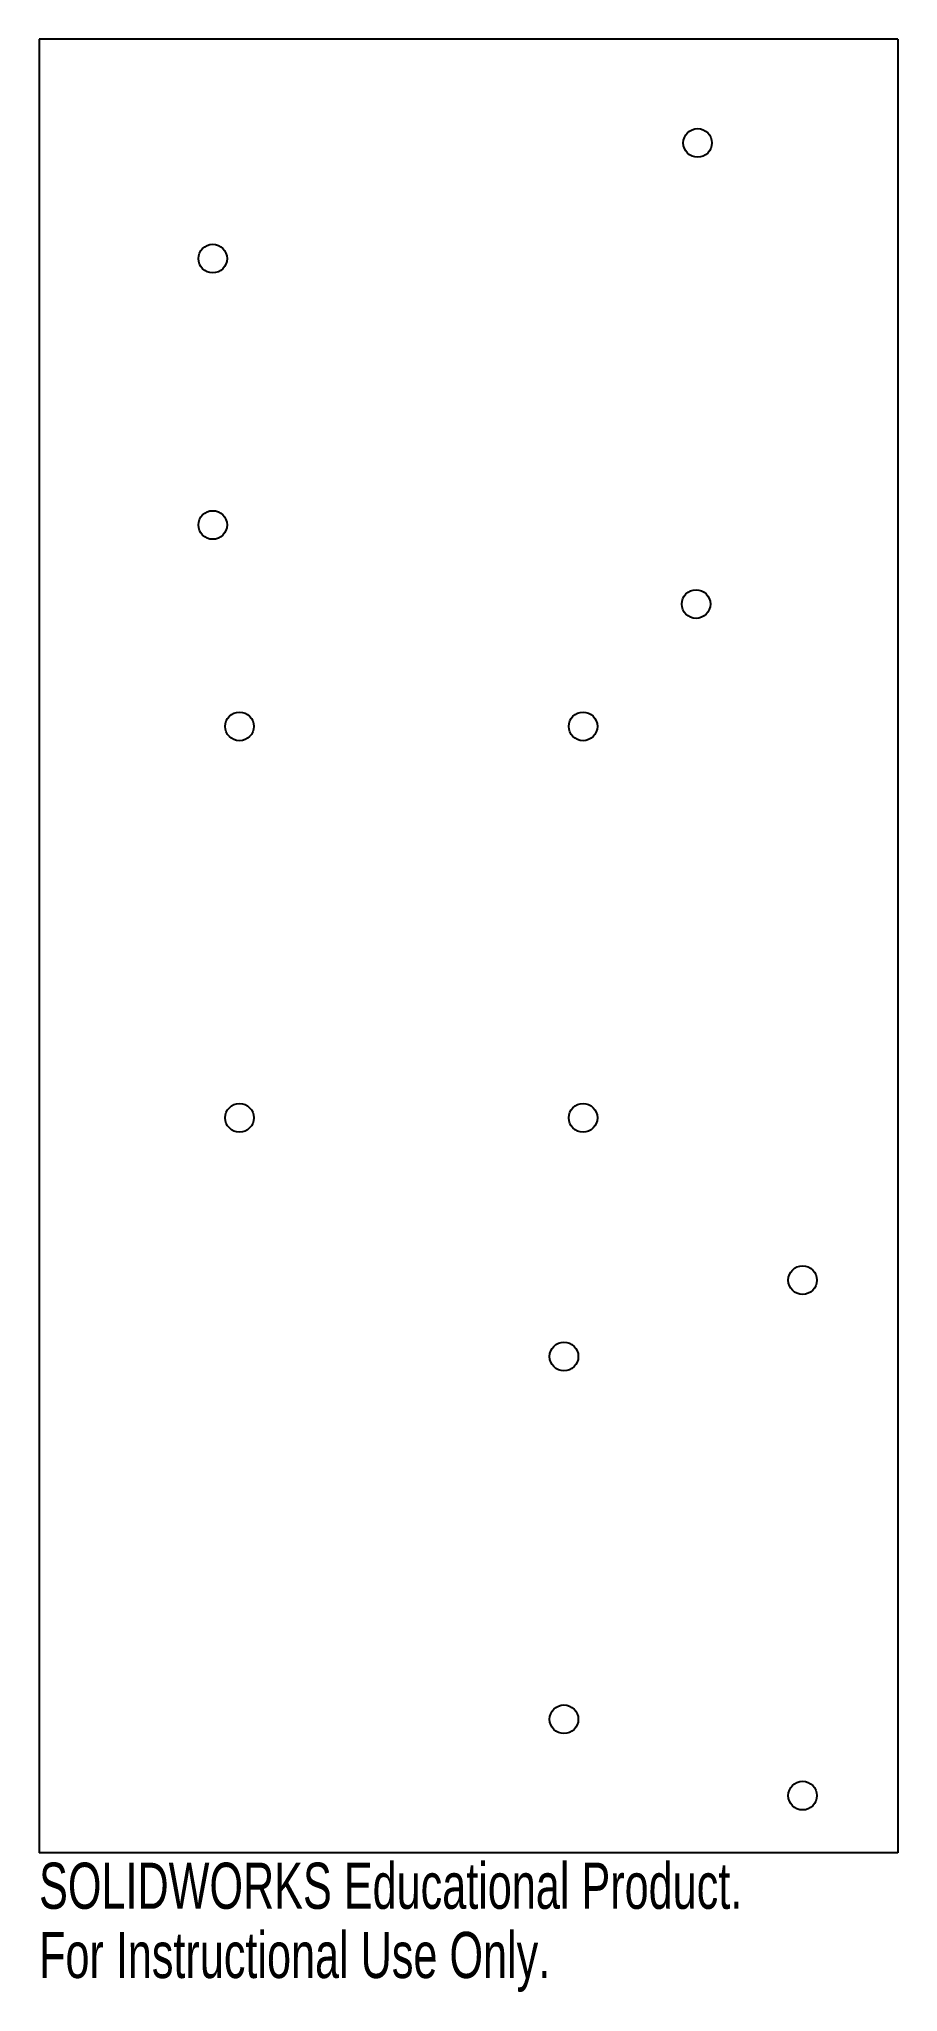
# Model space of a CAD drawing. Header units: millimetres. Extents: x -83 to 7, y -145 to 59.
import ezdxf

# ---------------------------------------------------------------- set-up
doc = ezdxf.new("R2010")
doc.units = ezdxf.units.MM
doc.styles.add('SLDTEXTSTYLE0', font='TXT', dxfattribs={"width": 0.7})

msp = doc.modelspace()

# ---------------------------------------------------------------- linework, layer by layer
at = {"color": 7, "linetype": 'Continuous'}
for p, q in [((7.4, 59.18), (-82.6, 59.18)), ((-82.6, 59.18), (-82.6, -130.82)), ((7.4, 59.18), (7.4, -130.82)), ((7.4, -130.82), (-82.6, -130.82))]:
    msp.add_line(p, q, dxfattribs=at)
for centre in [(-13.6, 48.3), (-64.4, 36.18), (-64.4, 8.28), (-13.76, 0), (-61.6, -12.82), (-25.6, -12.82), (-61.6, -53.82), (-25.6, -53.82), (-2.6, -70.82), (-27.6, -78.82), (-27.6, -116.82), (-2.6, -124.82)]:
    msp.add_circle(centre, 1.5, dxfattribs=at)

# ---------------------------------------------------------------- texts
at = {"color": 7, "linetype": 'Continuous', "char_height": 4.8336, "attachment_point": 1, "style": 'SLDTEXTSTYLE0'}
for s, insert in [('SOLIDWORKS Educational Product.', (-82.6, -131.84)), ('For Instructional Use Only.', (-82.6, -139.09))]:
    msp.add_mtext(s, dxfattribs=dict(at, insert=insert))

doc.saveas('drawing.dxf')
